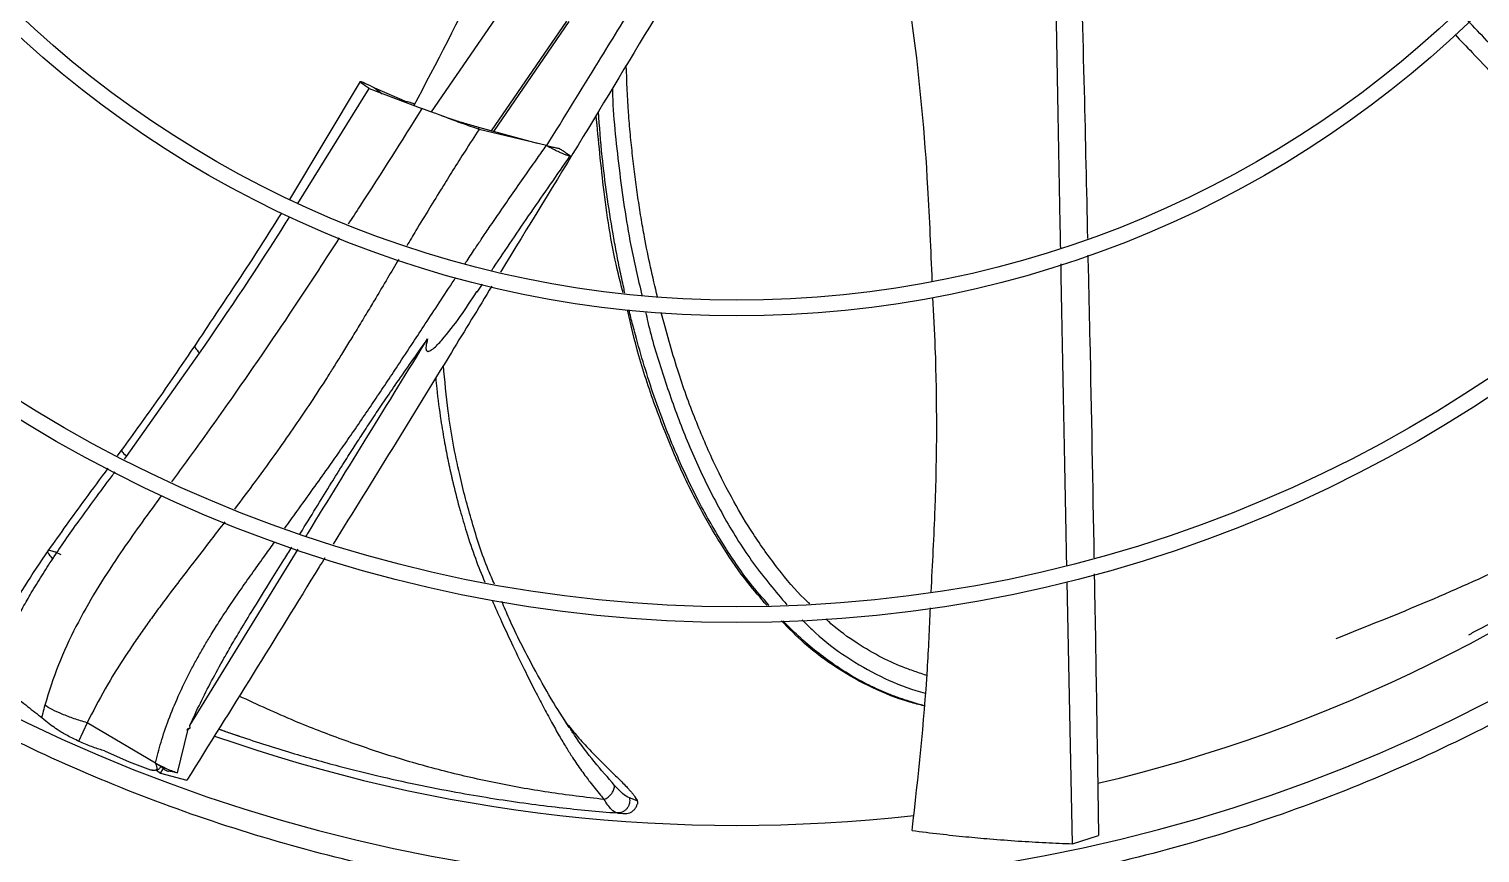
# Model space of a CAD drawing. Header units: inches. Extents: x 1229 to 1453, y -1023 to -720.
# Drawn here: x 1302.24 to 1311.33, y -815.28 to -810.11 of the extents above; entities that cross this region are included whole.
import ezdxf

# ---------------------------------------------------------------- set-up
doc = ezdxf.new("R2010")
doc.units = ezdxf.units.IN
doc.header["$MEASUREMENT"] = 0

msp = doc.modelspace()

# ---------------------------------------------------------------- linework, layer by layer
at = {"color": 18, "linetype": 'Continuous', "lineweight": 25, "true_color": 0x000000}
for p, q in [((1305.2992, -809.8403), (1304.7587, -810.6291)), ((1305.6066, -810.0606), (1305.1354, -810.7483)), ((1305.1513, -810.7526), (1305.6239, -810.0629)), ((1304.3136, -810.4393), (1303.8699, -811.1777)), ((1303.9229, -811.2034), (1304.3698, -810.4828)), ((1304.3698, -810.4828), (1304.7007, -810.6081)), ((1304.4037, -810.4793), (1304.4513, -810.5154)), ((1304.4037, -810.4793), (1304.605, -810.5662)), ((1304.8963, -810.679), (1304.8239, -810.6537)), ((1305.0584, -810.7388), (1305.0562, -810.7268)), ((1305.4249, -810.8268), (1305.0562, -810.7268)), ((1305.4808, -810.8403), (1305.0584, -810.7388)), ((1305.6008, -810.8849), (1305.6257, -810.9012)), ((1305.0472, -811.7587), (1305.0807, -811.7085)), ((1302.8483, -812.7893), (1303.3067, -812.142)), ((1302.819, -812.7463), (1302.7896, -812.786)), ((1302.8347, -812.8076), (1302.8483, -812.7893)), ((1303.2446, -814.4763), (1303.9236, -813.3722)), ((1308.7783, -815.2184), (1308.7457, -813.5758)), ((1302.6008, -814.4602), (1302.5473, -814.5764)), ((1303.0293, -814.7124), (1302.6008, -814.4602)), ((1305.6196, -814.4803), (1305.5899, -814.4348)), ((1303.1681, -814.7736), (1303.2318, -814.5075)), ((1303.4259, -814.4993), (1303.561, -814.5462)), ((1302.7107, -814.6366), (1302.8641, -814.7038)), ((1302.8641, -814.7038), (1302.999, -814.754)), ((1303.009, -814.7566), (1303.016, -814.7577)), ((1303.0357, -814.7578), (1303.0608, -814.7755)), ((1303.0476, -814.7528), (1303.0406, -814.7508)), ((1303.0608, -814.7755), (1303.0791, -814.7457)), ((1303.0608, -814.7755), (1303.2272, -814.8199)), ((1303.1681, -814.7736), (1303.1115, -814.764)), ((1306.05, -814.9503), (1306.0016, -814.9306)), ((1305.9131, -815.0232), (1305.9394, -815.0248)), ((1308.7783, -815.2184), (1308.9423, -815.1659))]:
    msp.add_line(p, q, dxfattribs=at)
at = {"color": 18, "linetype": 'Continuous', "lineweight": 25, "true_color": 0x000000, "flags": 128}
msp.add_lwpolyline([(1305.5001, -810.8469), (1305.4926, -810.8443), (1305.4808, -810.8403)], dxfattribs=at)
at = {"color": 18, "linetype": 'Continuous', "lineweight": 25, "true_color": 0x000000}
for radius in [11.7126, 8.5704, 8.472, 6.6478, 6.5493]:
    msp.add_circle((1306.6739, -805.2608), radius, dxfattribs=at)
for radius, start, end in [(12.9331, 283.26667, 346.73333), (10.2157, 224.36307, 313.03719), (9.8425, 283.29628, 309.20157), (11.7147, 291.53134, 314.20264), (9.8425, 250.57522, 276.47911)]:
    msp.add_arc((1306.6739, -805.2608), radius, start, end, dxfattribs=at)
for points, knots in [([(1318.3834, -805.2608), (1318.3786, -805.5163), (1318.3689, -806.0272), (1318.2909, -806.7903), (1318.1667, -807.5468), (1317.9924, -808.2936), (1317.7699, -809.0274), (1317.4998, -809.745), (1317.1833, -810.4435), (1316.8218, -811.1197), (1316.4169, -811.7709), (1315.9703, -812.3942), (1315.4838, -812.9869), (1314.9597, -813.5466), (1314.4, -814.0708), (1313.8073, -814.5572), (1313.184, -815.0039), (1312.5328, -815.4088), (1311.8565, -815.7703), (1311.1581, -816.0867), (1310.4404, -816.3568), (1309.7067, -816.5794), (1308.9599, -816.7535), (1308.2033, -816.8784), (1307.4402, -816.9536), (1306.6739, -816.9787), (1305.9075, -816.9536), (1305.1444, -816.8784), (1304.3878, -816.7535), (1303.641, -816.5794), (1302.9073, -816.3568), (1302.1896, -816.0867), (1301.4912, -815.7702), (1300.8149, -815.4088), (1300.1637, -815.0039), (1299.5405, -814.5572), (1298.9477, -814.0708), (1298.3881, -813.5466), (1297.8639, -812.9869), (1297.3774, -812.3942), (1296.9308, -811.7709), (1296.5259, -811.1197), (1296.1644, -810.4435), (1295.8479, -809.745), (1295.5778, -809.0274), (1295.3553, -808.2936), (1295.181, -807.5468), (1295.0568, -806.7903), (1294.9788, -806.0272), (1294.9692, -805.5163), (1294.9643, -805.2608)], [0, 0, 0, 0, 0.020833, 0.041667, 0.0625, 0.083333, 0.104167, 0.125, 0.145833, 0.166667, 0.1875, 0.208333, 0.229167, 0.25, 0.270833, 0.291667, 0.3125, 0.333333, 0.354167, 0.375, 0.395833, 0.416667, 0.4375, 0.458333, 0.479167, 0.5, 0.520833, 0.541667, 0.5625, 0.583333, 0.604167, 0.625, 0.645833, 0.666667, 0.6875, 0.708333, 0.729167, 0.75, 0.770833, 0.791667, 0.8125, 0.833333, 0.854167, 0.875, 0.895833, 0.916667, 0.9375, 0.958333, 0.979167, 1, 1, 1, 1]), ([(1308.8231, -809.4374), (1308.8333, -809.7901), (1308.8524, -810.4523), (1308.8666, -811.1135), (1308.8732, -811.4225)], [0, 0, 0, 0, 0.532574, 1, 1, 1, 1]), ([(1308.7053, -811.4825), (1308.7046, -811.4419), (1308.692, -810.7885), (1308.6801, -810.1335), (1308.669, -809.5191)], [0, 0, 0, 0, 0.06208, 1, 1, 1, 1]), ([(1304.6493, -810.5914), (1304.7925, -810.3211), (1304.9497, -810.0241), (1305.0875, -809.7178), (1305.0998, -809.6903)], [0, 0, 0, 0, 0.910233, 1, 1, 1, 1]), ([(1307.8999, -811.6901), (1307.8921, -811.495), (1307.8708, -810.9651), (1307.8155, -810.3472), (1307.7545, -809.9272), (1307.7416, -809.8388)], [0, 0, 0, 0, 0.314992, 0.855866, 1, 1, 1, 1]), ([(1306.222, -809.9393), (1306.0522, -810.2212), (1305.7108, -810.7881), (1305.3656, -811.3515), (1305.192, -811.6347)], [0, 0, 0, 0, 0.497142, 1, 1, 1, 1]), ([(1305.4829, -810.841), (1305.591, -810.6657), (1305.7804, -810.3585), (1305.9703, -810.051), (1306.0519, -809.9189)], [0, 0, 0, 0, 0.57047, 1, 1, 1, 1]), ([(1312.5297, -811.3886), (1312.3988, -811.2516), (1312.1468, -810.9879), (1311.8048, -810.63), (1311.5109, -810.3225), (1311.3386, -810.1422), (1311.2555, -810.0552)], [0, 0, 0, 0, 0.30978, 0.596486, 0.805334, 1, 1, 1, 1]), ([(1311.1777, -810.1448), (1311.2136, -810.1823), (1311.3426, -810.3174), (1311.5748, -810.5603), (1311.8789, -810.8785), (1312.1698, -811.183), (1312.3569, -811.3788), (1312.4368, -811.4623)], [0, 0, 0, 0, 0.084805, 0.305611, 0.551323, 0.808548, 1, 1, 1, 1]), ([(1306.1768, -811.7894), (1306.1478, -811.6646), (1306.1095, -811.4992), (1306.0738, -811.2905), (1306.0541, -811.1648), (1306.0364, -811.0361), (1306.0206, -810.9045), (1306.007, -810.7699), (1305.9908, -810.5806), (1305.9853, -810.436), (1305.9816, -810.3373)], [0, 0, 0, 0, 0.260832, 0.345503, 0.432085, 0.520577, 0.610976, 0.703276, 0.797476, 1, 1, 1, 1]), ([(1304.3698, -810.4828), (1304.3521, -810.471), (1304.3165, -810.4474), (1304.3096, -810.4357), (1304.336, -810.4436), (1304.3811, -810.4674), (1304.4037, -810.4793)], [0, 0, 0, 0, 0.250001, 0.500002, 0.75, 1, 1, 1, 1]), ([(1305.8941, -810.4821), (1305.8942, -810.4865), (1305.8978, -810.6534), (1305.9348, -810.9825), (1305.9929, -811.4114), (1306.0548, -811.6747), (1306.0792, -811.7781)], [0, 0, 0, 0, 0.010031, 0.383834, 0.757861, 1, 1, 1, 1]), ([(1304.6543, -810.5816), (1304.6477, -810.5787), (1304.6334, -810.5725), (1304.6153, -810.5668), (1304.6087, -810.5664), (1304.605, -810.5662)], [0, 0, 0, 0, 0.274241, 0.593266, 1, 1, 1, 1]), ([(1304.7007, -810.6081), (1304.5719, -810.8126), (1304.4191, -811.0554), (1304.2625, -811.2953), (1304.2378, -811.3331)], [0, 0, 0, 0, 0.842331, 1, 1, 1, 1]), ([(1305.0584, -810.7388), (1305.023, -810.7266), (1304.9523, -810.7024), (1304.8527, -810.6647), (1304.7644, -810.6308), (1304.7219, -810.6157), (1304.7007, -810.6081)], [0, 0, 0, 0, 0.249985, 0.5000003, 0.7500079, 1, 1, 1, 1]), ([(1305.9617, -811.7645), (1305.9516, -811.7255), (1305.8977, -811.5166), (1305.8386, -811.1438), (1305.8078, -810.81), (1305.7929, -810.6497)], [0, 0, 0, 0, 0.106433, 0.570813, 1, 1, 1, 1]), ([(1305.9735, -811.7659), (1305.9707, -811.7542), (1305.9591, -811.7045), (1305.9408, -811.6173), (1305.9185, -811.5052), (1305.8901, -811.3482), (1305.8594, -811.15), (1305.8268, -810.8939), (1305.814, -810.7207), (1305.807, -810.6263)], [0, 0, 0, 0, 0.03104, 0.132253, 0.23119, 0.327855, 0.546696, 0.752907, 1, 1, 1, 1]), ([(1305.0584, -810.7388), (1305.0291, -810.7842), (1304.974, -810.8696), (1304.8967, -810.9917), (1304.8221, -811.1112), (1304.7449, -811.2371), (1304.6714, -811.3586), (1304.6245, -811.4373), (1304.6053, -811.4694)], [0, 0, 0, 0, 0.188275, 0.353819, 0.503651, 0.679503, 0.869268, 1, 1, 1, 1]), ([(1305.0562, -810.7268), (1305.0269, -810.7185), (1304.9699, -810.7022), (1304.9177, -810.6857), (1304.8922, -810.6777)], [0, 0, 0, 0, 0.513421, 1, 1, 1, 1]), ([(1304.97, -811.5818), (1304.972, -811.5787), (1304.9922, -811.5483), (1305.0262, -811.4974), (1305.0751, -811.4248), (1305.1283, -811.3461), (1305.195, -811.2485), (1305.2726, -811.1363), (1305.3508, -811.0244), (1305.4202, -810.9258), (1305.4621, -810.8666), (1305.4808, -810.8403)], [0, 0, 0, 0, 0.012456, 0.12215, 0.205101, 0.305452, 0.439341, 0.599659, 0.759464, 0.892908, 1, 1, 1, 1]), ([(1305.6257, -810.9012), (1305.6277, -810.9029), (1305.6318, -810.9061), (1305.6275, -810.9065), (1305.6156, -810.9033), (1305.5958, -810.8962), (1305.5694, -810.8854), (1305.539, -810.8715), (1305.5078, -810.8559), (1305.4897, -810.8454), (1305.4808, -810.8403)], [0, 0, 0, 0, 0.1195219, 0.2368997, 0.3560026, 0.4802891, 0.6097285, 0.7415773, 0.8729295, 1, 1, 1, 1]), ([(1305.5128, -810.8502), (1305.5108, -810.8498), (1305.5065, -810.8492), (1305.5018, -810.8475), (1305.4994, -810.8466)], [0, 0, 0, 0, 0.479347, 1, 1, 1, 1]), ([(1305.5635, -810.8604), (1305.5644, -810.8606), (1305.5662, -810.861), (1305.5636, -810.8605), (1305.5573, -810.8592), (1305.5476, -810.8573), (1305.5356, -810.8548), (1305.5232, -810.8523), (1305.5119, -810.8499), (1305.5068, -810.8489), (1305.5044, -810.8484)], [0, 0, 0, 0, 0.11663, 0.230578, 0.347096, 0.470907, 0.602448, 0.737933, 0.872207, 1, 1, 1, 1]), ([(1305.1376, -811.6233), (1305.1413, -811.6178), (1305.2221, -811.4968), (1305.3852, -811.2574), (1305.5479, -811.0238), (1305.63, -810.9058)], [0, 0, 0, 0, 0.022959, 0.506529, 1, 1, 1, 1]), ([(1305.6008, -810.8849), (1305.5984, -810.8833), (1305.5936, -810.88), (1305.582, -810.8722), (1305.5717, -810.8653), (1305.565, -810.8607)], [0, 0, 0, 0, 0.26191, 0.514546, 1, 1, 1, 1]), ([(1303.8197, -811.2614), (1303.8189, -811.2627), (1303.7323, -811.4067), (1303.5474, -811.687), (1303.362, -811.9657), (1303.2693, -812.1051)], [0, 0, 0, 0, 0.004682, 0.502199, 1, 1, 1, 1]), ([(1303.3067, -812.142), (1303.492, -811.8704), (1303.6854, -811.5868), (1303.8651, -811.2967), (1303.8727, -811.2844)], [0, 0, 0, 0, 0.957768, 1, 1, 1, 1]), ([(1304.1821, -811.4187), (1304.0949, -811.5538), (1303.8779, -811.89), (1303.5741, -812.3308), (1303.3087, -812.7055), (1303.1793, -812.8818), (1303.1297, -812.9494)], [0, 0, 0, 0, 0.260733, 0.648635, 0.865342, 1, 1, 1, 1]), ([(1304.5546, -811.5546), (1304.5312, -811.594), (1304.4832, -811.6747), (1304.4176, -811.7851), (1304.3563, -811.8874), (1304.3018, -811.9778), (1304.2481, -812.0659), (1304.1978, -812.1474), (1304.1506, -812.223), (1304.0868, -812.3237), (1304.0057, -812.4486), (1303.9022, -812.6019), (1303.7861, -812.7672), (1303.6599, -812.9412), (1303.5687, -813.062), (1303.5253, -813.1194)], [0, 0, 0, 0, 0.073735, 0.150839, 0.206396, 0.265387, 0.320607, 0.372063, 0.419255, 0.463452, 0.563341, 0.657601, 0.759071, 0.885521, 1, 1, 1, 1]), ([(1308.8756, -811.5274), (1308.8797, -811.7043), (1308.8943, -812.3378), (1308.9055, -812.9694), (1308.9136, -813.4246)], [0, 0, 0, 0, 0.279322, 1, 1, 1, 1]), ([(1308.7436, -813.4731), (1308.7424, -813.4133), (1308.7299, -812.7847), (1308.718, -812.1538), (1308.7073, -811.5829)], [0, 0, 0, 0, 0.0951288, 1, 1, 1, 1]), ([(1303.8397, -813.2404), (1303.8649, -813.2056), (1303.9249, -813.1228), (1304.0149, -812.9977), (1304.1038, -812.8732), (1304.1821, -812.762), (1304.2559, -812.6559), (1304.3302, -812.5475), (1304.4041, -812.4382), (1304.4769, -812.3294), (1304.557, -812.2088), (1304.6387, -812.0847), (1304.7249, -811.9534), (1304.8105, -811.8231), (1304.8739, -811.7267), (1304.9086, -811.6744), (1304.9119, -811.6694)], [0, 0, 0, 0, 0.0671735, 0.1598312, 0.2410152, 0.3066581, 0.3730056, 0.4440899, 0.5134581, 0.5811343, 0.6510654, 0.7428768, 0.816868, 0.9005011, 0.9904923, 1, 1, 1, 1]), ([(1305.1387, -811.7219), (1305.0542, -811.8605), (1304.7237, -812.4019), (1304.3913, -812.9399), (1304.144, -813.3402)], [0, 0, 0, 0, 0.255951, 1, 1, 1, 1]), ([(1304.7361, -812.0525), (1304.7319, -812.0678), (1304.7264, -812.0882), (1304.7249, -812.1124), (1304.7266, -812.1228), (1304.7302, -812.1283), (1304.7342, -812.1307), (1304.7392, -812.1312), (1304.7467, -812.1295), (1304.7573, -812.124), (1304.7859, -812.103), (1304.8501, -812.0336), (1304.9427, -811.9146), (1305.0101, -811.8092), (1305.0438, -811.7565)], [0, 0, 0, 0, 0.0833566, 0.1115658, 0.1319051, 0.1411522, 0.1496654, 0.1586528, 0.1691712, 0.1914558, 0.2212286, 0.3539277, 0.6765567, 1, 1, 1, 1]), ([(1307.893, -813.6409), (1307.9024, -813.4657), (1307.9298, -812.9554), (1307.9322, -812.3382), (1307.9099, -811.8978), (1307.9046, -811.7924)], [0, 0, 0, 0, 0.284655, 0.828752, 1, 1, 1, 1]), ([(1306.8644, -813.7245), (1306.823, -813.6771), (1306.7242, -813.5636), (1306.589, -813.3654), (1306.4394, -813.1124), (1306.2974, -812.8212), (1306.1674, -812.4934), (1306.0608, -812.1764), (1306.011, -811.9662), (1305.9882, -811.8698)], [0, 0, 0, 0, 0.091547, 0.218973, 0.346412, 0.516315, 0.686228, 0.856146, 1, 1, 1, 1]), ([(1306.8772, -813.724), (1306.8373, -813.6786), (1306.7325, -813.5594), (1306.5849, -813.34), (1306.4296, -813.0687), (1306.2841, -812.7582), (1306.1504, -812.4093), (1306.0676, -812.137), (1306.0191, -811.9549), (1306.0062, -811.9029), (1305.9984, -811.8712)], [0, 0, 0, 0, 0.0881532, 0.2311648, 0.3817908, 0.5400334, 0.7263084, 0.9221586, 0.9524831, 1, 1, 1, 1]), ([(1306.1024, -811.8826), (1306.1071, -811.9044), (1306.135, -812.0333), (1306.2066, -812.2655), (1306.314, -812.5783), (1306.4436, -812.8846), (1306.5963, -813.181), (1306.7734, -813.4656), (1306.9168, -813.6351), (1306.9886, -813.72)], [0, 0, 0, 0, 0.0326645, 0.1930119, 0.3536037, 0.5145089, 0.6758407, 0.8377387, 1, 1, 1, 1]), ([(1307.1322, -813.7148), (1307.1209, -813.7045), (1307.0488, -813.6383), (1306.928, -813.4909), (1306.7806, -813.2863), (1306.6486, -813.0645), (1306.5272, -812.8267), (1306.4091, -812.5513), (1306.2948, -812.2352), (1306.233, -812.0078), (1306.2002, -811.887)], [0, 0, 0, 0, 0.022262, 0.143045, 0.274084, 0.386377, 0.514541, 0.658604, 0.818583, 1, 1, 1, 1]), ([(1303.276, -812.0952), (1303.2007, -812.2063), (1303.0502, -812.428), (1302.8922, -812.6454), (1302.8134, -812.7539)], [0, 0, 0, 0, 0.500972, 1, 1, 1, 1]), ([(1303.2784, -812.0969), (1303.2771, -812.1001), (1303.2741, -812.1073), (1303.2952, -812.1297), (1303.3067, -812.142)], [0, 0, 0, 0, 0.45407, 1, 1, 1, 1]), ([(1303.9349, -813.277), (1303.9402, -813.2685), (1303.9778, -813.2078), (1304.0431, -813.1012), (1304.1276, -812.9642), (1304.2012, -812.8462), (1304.266, -812.744), (1304.3276, -812.6485), (1304.3901, -812.5535), (1304.459, -812.4508), (1304.5367, -812.3371), (1304.6302, -812.2026), (1304.6983, -812.1061), (1304.7361, -812.0525)], [0, 0, 0, 0, 0.0205012, 0.145618, 0.2547294, 0.3486279, 0.4292825, 0.5018958, 0.5812625, 0.6622863, 0.7558828, 0.8646494, 1, 1, 1, 1]), ([(1303.9741, -813.2902), (1303.979, -813.2821), (1304.2324, -812.8702), (1304.4867, -812.4573), (1304.7361, -812.0525)], [0, 0, 0, 0, 0.019444, 1, 1, 1, 1]), ([(1304.7868, -812.2966), (1304.7887, -812.319), (1304.7964, -812.408), (1304.8156, -812.544), (1304.8407, -812.6968), (1304.8592, -812.7922), (1304.8712, -812.849), (1304.8767, -812.8745), (1304.882, -812.8985), (1304.8871, -812.9209), (1304.8919, -812.9417), (1304.9084, -813.0112), (1304.936, -813.1185), (1304.9824, -813.2743), (1305.0321, -813.4249), (1305.0742, -813.5289), (1305.0943, -813.5786)], [0, 0, 0, 0, 0.050639, 0.202268, 0.31057, 0.401461, 0.422389, 0.442121, 0.460659, 0.478003, 0.494151, 0.509105, 0.640054, 0.745188, 0.877967, 1, 1, 1, 1]), ([(1305.1551, -813.5913), (1305.142, -813.5614), (1305.0865, -813.4344), (1305.0128, -813.2046), (1304.9257, -812.8733), (1304.8642, -812.5448), (1304.8438, -812.3142), (1304.8352, -812.218)], [0, 0, 0, 0, 0.069494, 0.294091, 0.510792, 0.795823, 1, 1, 1, 1]), ([(1302.8192, -812.7522), (1302.8182, -812.7538), (1302.8157, -812.7575), (1302.8365, -812.7777), (1302.8483, -812.7893)], [0, 0, 0, 0, 0.427507, 1, 1, 1, 1]), ([(1312.8103, -812.7259), (1312.7662, -812.7579), (1312.6326, -812.8546), (1312.4063, -812.9971), (1312.0397, -813.2111), (1311.5738, -813.4475), (1311.0073, -813.704), (1310.6234, -813.8563), (1310.4314, -813.9325)], [0, 0, 0, 0, 0.0577, 0.174857, 0.292286, 0.527695, 0.763643, 1, 1, 1, 1]), ([(1302.732, -812.8636), (1302.6835, -812.9287), (1302.5557, -813.1), (1302.432, -813.274), (1302.3553, -813.3819)], [0, 0, 0, 0, 0.379991, 1, 1, 1, 1]), ([(1302.3855, -813.4311), (1302.4113, -813.3927), (1302.4645, -813.3136), (1302.5527, -813.1893), (1302.6497, -813.0563), (1302.7263, -812.9534), (1302.7688, -812.8963), (1302.7764, -812.886)], [0, 0, 0, 0, 0.207171, 0.426829, 0.681517, 0.942956, 1, 1, 1, 1]), ([(1313.5611, -812.9896), (1313.3701, -813.1527), (1312.988, -813.4791), (1312.3717, -813.9141), (1311.7278, -814.3062), (1311.0565, -814.6496), (1310.3621, -814.9435), (1309.6482, -815.1861), (1308.9185, -815.3761), (1308.1769, -815.5125), (1307.4274, -815.5947), (1306.6739, -815.6221), (1305.9203, -815.5947), (1305.1708, -815.5125), (1304.4292, -815.3761), (1303.6995, -815.1861), (1302.9856, -814.9435), (1302.2912, -814.6496), (1301.6199, -814.3062), (1300.976, -813.9141), (1300.3597, -813.4791), (1299.9776, -813.1527), (1299.7866, -812.9896)], [0, 0, 0, 0, 0.0500001, 0.1, 0.15, 0.1999999, 0.25, 0.3, 0.35, 0.4000001, 0.45, 0.5000001, 0.5499999, 0.5999999, 0.65, 0.7, 0.75, 0.8000001, 0.8500001, 0.9000001, 0.9500001, 1, 1, 1, 1]), ([(1303.0681, -813.0337), (1303.0583, -813.0471), (1302.9661, -813.1733), (1302.8244, -813.369), (1302.6552, -813.6307), (1302.5276, -813.8572), (1302.4145, -814.0969), (1302.362, -814.2652), (1302.3355, -814.35)], [0, 0, 0, 0, 0.032679, 0.308339, 0.475812, 0.647076, 0.822089, 1, 1, 1, 1]), ([(1303.464, -813.2), (1303.4355, -813.2371), (1303.3682, -813.325), (1303.2693, -813.4526), (1303.169, -813.5834), (1303.0883, -813.6904), (1303.0188, -813.7848), (1302.9599, -813.8669), (1302.9015, -813.9508), (1302.8172, -814.0767), (1302.7116, -814.245), (1302.6375, -814.389), (1302.6008, -814.4602)], [0, 0, 0, 0, 0.091235, 0.216238, 0.314969, 0.41309, 0.478087, 0.543952, 0.610654, 0.678175, 0.840873, 1, 1, 1, 1]), ([(1302.3571, -813.3793), (1302.307, -813.4531), (1302.2061, -813.6015), (1302.1173, -813.7553), (1302.0727, -813.8327)], [0, 0, 0, 0, 0.497082, 1, 1, 1, 1]), ([(1302.3855, -813.4311), (1302.3741, -813.4181), (1302.3508, -813.3914), (1302.3546, -813.3762), (1302.3827, -813.3794), (1302.4203, -813.3969), (1302.4363, -813.4043)], [0, 0, 0, 0, 0.259655, 0.530974, 0.801191, 1, 1, 1, 1]), ([(1303.0293, -814.7124), (1303.0405, -814.6689), (1303.0639, -814.5777), (1303.1119, -814.4375), (1303.1745, -814.2849), (1303.2369, -814.1571), (1303.2914, -814.056), (1303.3308, -813.9867), (1303.3758, -813.9111), (1303.4306, -813.8234), (1303.4961, -813.7236), (1303.5681, -813.6185), (1303.6424, -813.5134), (1303.7126, -813.4158), (1303.7579, -813.3532), (1303.7778, -813.3258)], [0, 0, 0, 0, 0.084738, 0.177945, 0.279583, 0.396266, 0.446499, 0.496733, 0.54697, 0.612826, 0.692325, 0.772656, 0.853828, 0.935842, 1, 1, 1, 1]), ([(1303.2446, -814.4763), (1303.2665, -814.4295), (1303.3103, -814.3356), (1303.382, -814.1951), (1303.4495, -814.0717), (1303.5131, -813.9612), (1303.5767, -813.8546), (1303.6569, -813.7237), (1303.7453, -813.5821), (1303.8235, -813.457), (1303.8674, -813.386), (1303.8838, -813.3595)], [0, 0, 0, 0, 0.120408, 0.241264, 0.366192, 0.447006, 0.537729, 0.655272, 0.805197, 0.92743, 1, 1, 1, 1]), ([(1302.1073, -813.9134), (1302.1228, -813.8819), (1302.1521, -813.8225), (1302.2003, -813.7333), (1302.254, -813.6396), (1302.316, -813.5376), (1302.3622, -813.4668), (1302.3855, -813.4311)], [0, 0, 0, 0, 0.190316, 0.358931, 0.546564, 0.771633, 1, 1, 1, 1]), ([(1304.0914, -813.4256), (1304.0797, -813.4446), (1303.7922, -813.9114), (1303.5038, -814.3751), (1303.2272, -814.8199)], [0, 0, 0, 0, 0.040727, 1, 1, 1, 1]), ([(1311.2635, -813.9077), (1311.2855, -813.8962), (1311.361, -813.8569), (1311.4973, -813.7821), (1311.6676, -813.6849), (1311.8357, -813.584), (1311.9419, -813.5163), (1311.9927, -813.4839)], [0, 0, 0, 0, 0.088224, 0.302816, 0.554094, 0.78648, 1, 1, 1, 1]), ([(1308.9156, -813.5268), (1308.9161, -813.5562), (1308.9266, -814.1039), (1308.9347, -814.6495), (1308.9423, -815.1659)], [0, 0, 0, 0, 0.053739, 1, 1, 1, 1]), ([(1305.1406, -813.6904), (1305.1601, -813.7349), (1305.202, -813.8311), (1305.2723, -813.9819), (1305.3428, -814.1279), (1305.4065, -814.2546), (1305.4605, -814.3588), (1305.5109, -814.4526), (1305.5592, -814.5388), (1305.6031, -814.6129), (1305.6403, -814.6722), (1305.6724, -814.7203), (1305.701, -814.7609), (1305.7282, -814.7976), (1305.7565, -814.8345), (1305.7868, -814.8728), (1305.8165, -814.9093), (1305.8349, -814.9318), (1305.8422, -814.9407)], [0, 0, 0, 0, 0.0965991, 0.2084678, 0.3299771, 0.4166432, 0.4882908, 0.5625684, 0.6297563, 0.6897073, 0.7423351, 0.7794746, 0.8164923, 0.8533749, 0.8838676, 0.9248135, 0.9702828, 1, 1, 1, 1]), ([(1305.6241, -814.4892), (1305.5859, -814.4299), (1305.5083, -814.3095), (1305.3802, -814.0784), (1305.2754, -813.8759), (1305.2163, -813.7351), (1305.2013, -813.6994)], [0, 0, 0, 0, 0.24171, 0.490628, 0.871176, 1, 1, 1, 1]), ([(1307.7741, -815.1353), (1307.8117, -814.7985), (1307.8635, -814.3343), (1307.8829, -813.8679), (1307.8883, -813.7398)], [0, 0, 0, 0, 0.725429, 1, 1, 1, 1]), ([(1307.8481, -814.3539), (1307.8182, -814.3462), (1307.7087, -814.3182), (1307.5246, -814.2463), (1307.3031, -814.1217), (1307.1103, -813.9787), (1307.0007, -813.8685), (1306.9525, -813.82)], [0, 0, 0, 0, 0.090368, 0.330687, 0.571003, 0.811381, 1, 1, 1, 1]), ([(1307.8482, -814.3527), (1307.836, -814.3493), (1307.8073, -814.3412), (1307.7514, -814.3243), (1307.6839, -814.3018), (1307.6132, -814.2743), (1307.5294, -814.2377), (1307.4198, -814.182), (1307.295, -814.1047), (1307.172, -814.0136), (1307.0632, -813.922), (1306.9947, -813.8526), (1306.9621, -813.8196)], [0, 0, 0, 0, 0.037357, 0.087934, 0.172521, 0.246501, 0.309793, 0.43835, 0.600992, 0.72837, 0.870866, 1, 1, 1, 1]), ([(1307.0849, -813.8147), (1307.112, -813.8421), (1307.1979, -813.9291), (1307.3616, -814.0512), (1307.5733, -814.1742), (1307.7408, -814.2413), (1307.8362, -814.2687), (1307.8556, -814.2743)], [0, 0, 0, 0, 0.12378, 0.392826, 0.662435, 0.931523, 1, 1, 1, 1]), ([(1307.8662, -814.1624), (1307.8615, -814.161), (1307.8427, -814.1554), (1307.8105, -814.1451), (1307.7703, -814.1314), (1307.6948, -814.1034), (1307.5788, -814.0519), (1307.4223, -813.9591), (1307.3041, -813.8762), (1307.2435, -813.8188), (1307.2329, -813.8087)], [0, 0, 0, 0, 0.020347, 0.082595, 0.142125, 0.199043, 0.419812, 0.667308, 0.941852, 1, 1, 1, 1]), ([(1302.0294, -814.1933), (1302.0865, -814.2418), (1302.1722, -814.3145), (1302.2984, -814.4124), (1302.3559, -814.4585), (1302.3847, -814.4815)], [0, 0, 0, 0, 0.4998733, 0.7498691, 1, 1, 1, 1]), ([(1305.8422, -814.9407), (1305.7249, -814.9268), (1305.4896, -814.8988), (1305.1497, -814.837), (1304.8211, -814.7609), (1304.5045, -814.6704), (1304.1993, -814.5662), (1303.8798, -814.4437), (1303.6698, -814.3462), (1303.5542, -814.2925)], [0, 0, 0, 0, 0.136797, 0.274291, 0.412363, 0.550953, 0.689949, 0.829268, 1, 1, 1, 1]), ([(1302.3355, -814.35), (1302.331, -814.3665), (1302.3242, -814.3921), (1302.3183, -814.4179), (1302.3162, -814.427)], [0, 0, 0, 0, 0.64572, 1, 1, 1, 1]), ([(1302.6008, -814.4602), (1302.5734, -814.4517), (1302.5178, -814.4344), (1302.4434, -814.4058), (1302.3794, -814.3769), (1302.35, -814.3589), (1302.3355, -814.35)], [0, 0, 0, 0, 0.246783, 0.5, 0.753213, 1, 1, 1, 1]), ([(1302.7107, -814.6366), (1302.6874, -814.6293), (1302.6408, -814.6147), (1302.5607, -814.5818), (1302.4857, -814.5456), (1302.423, -814.51), (1302.3971, -814.4907), (1302.3847, -814.4815)], [0, 0, 0, 0, 0.2073055, 0.4147538, 0.6183323, 0.8163289, 1, 1, 1, 1]), ([(1303.247, -814.4927), (1303.2468, -814.4897), (1303.2463, -814.4842), (1303.2452, -814.4788), (1303.2446, -814.4763)], [0, 0, 0, 0, 0.530956, 1, 1, 1, 1]), ([(1305.6116, -814.468), (1305.6324, -814.4938), (1305.6786, -814.551), (1305.7381, -814.6152), (1305.7874, -814.6663), (1305.822, -814.701), (1305.8563, -814.7348), (1305.89, -814.7677), (1305.9226, -814.7997), (1305.9538, -814.8307), (1305.9765, -814.8542), (1305.9928, -814.8717), (1306.0045, -814.8847), (1306.0176, -814.9), (1306.0366, -814.9238), (1306.0445, -814.9394), (1306.05, -814.9503)], [0, 0, 0, 0, 0.12639, 0.27963, 0.347218, 0.414969, 0.48292, 0.551088, 0.619504, 0.688197, 0.757234, 0.781656, 0.813095, 0.851627, 0.897349, 1, 1, 1, 1]), ([(1305.908, -814.8522), (1305.866, -814.804), (1305.7828, -814.7086), (1305.6837, -814.5798), (1305.6318, -814.4992), (1305.6196, -814.4803)], [0, 0, 0, 0, 0.43847, 0.86803, 1, 1, 1, 1]), ([(1303.2268, -814.5058), (1303.228, -814.5039), (1303.2303, -814.5003), (1303.2374, -814.4953), (1303.2431, -814.4937), (1303.247, -814.4927)], [0, 0, 0, 0, 0.257129, 0.502122, 1, 1, 1, 1]), ([(1303.2318, -814.5075), (1303.2325, -814.5058), (1303.234, -814.5024), (1303.2377, -814.4983), (1303.2422, -814.495), (1303.2453, -814.4935), (1303.247, -814.4927)], [0, 0, 0, 0, 0.222196, 0.451436, 0.707744, 1, 1, 1, 1]), ([(1303.4262, -814.4988), (1303.4491, -814.5072), (1303.492, -814.5229), (1303.5353, -814.5369), (1303.5555, -814.5435)], [0, 0, 0, 0, 0.5326, 1, 1, 1, 1]), ([(1303.561, -814.5462), (1303.6678, -814.5809), (1303.8704, -814.6466), (1304.1678, -814.7295), (1304.4409, -814.7974), (1304.696, -814.8534), (1304.932, -814.8989), (1305.1537, -814.9362), (1305.3597, -814.9663), (1305.5557, -814.9906), (1305.742, -815.0104), (1305.8637, -815.0204), (1305.9237, -815.0253)], [0, 0, 0, 0, 0.148236, 0.281099, 0.399392, 0.506753, 0.608205, 0.695761, 0.779942, 0.857726, 0.929884, 1, 1, 1, 1]), ([(1302.999, -814.754), (1303.0026, -814.7551), (1303.0099, -814.7573), (1303.0211, -814.7574), (1303.0316, -814.7555), (1303.0377, -814.7523), (1303.0406, -814.7508)], [0, 0, 0, 0, 0.26335, 0.525402, 0.772577, 1, 1, 1, 1]), ([(1303.0286, -814.7587), (1303.0245, -814.7588), (1303.0201, -814.759), (1303.0116, -814.7569), (1303.0113, -814.7568)], [0, 0, 0, 0, 0.953438, 1, 1, 1, 1]), ([(1303.0476, -814.7528), (1303.0448, -814.7543), (1303.0389, -814.7575), (1303.0321, -814.7583), (1303.0286, -814.7587)], [0, 0, 0, 0, 0.478037, 1, 1, 1, 1]), ([(1303.0293, -814.7124), (1303.038, -814.7172), (1303.0548, -814.7266), (1303.0647, -814.7349), (1303.0695, -814.7389)], [0, 0, 0, 0, 0.516673, 1, 1, 1, 1]), ([(1303.0293, -814.7124), (1303.0404, -814.7182), (1303.0624, -814.7297), (1303.1013, -814.748), (1303.1388, -814.764), (1303.1584, -814.7704), (1303.1681, -814.7736)], [0, 0, 0, 0, 0.258151, 0.51353, 0.760378, 1, 1, 1, 1]), ([(1303.0406, -814.7508), (1303.0407, -814.7507), (1303.041, -814.7505), (1303.0412, -814.7501), (1303.0413, -814.7497), (1303.0414, -814.7487), (1303.0406, -814.7461), (1303.0386, -814.7409), (1303.0372, -814.7286), (1303.0325, -814.7191), (1303.0293, -814.7124)], [0, 0, 0, 0, 0.010787, 0.020931, 0.031346, 0.042617, 0.098172, 0.225034, 0.455535, 1, 1, 1, 1]), ([(1303.0628, -814.7307), (1303.0622, -814.7329), (1303.0611, -814.7373), (1303.0577, -814.7434), (1303.0533, -814.7487), (1303.0495, -814.7514), (1303.0476, -814.7528)], [0, 0, 0, 0, 0.247426, 0.495581, 0.745936, 1, 1, 1, 1]), ([(1303.0701, -814.7395), (1303.0714, -814.7407), (1303.0742, -814.7431), (1303.0774, -814.7448), (1303.0791, -814.7457)], [0, 0, 0, 0, 0.474575, 1, 1, 1, 1]), ([(1303.0791, -814.7457), (1303.0809, -814.7472), (1303.0842, -814.7501), (1303.0876, -814.7529), (1303.0893, -814.7543)], [0, 0, 0, 0, 0.526065, 1, 1, 1, 1]), ([(1303.0893, -814.7543), (1303.0913, -814.7555), (1303.0953, -814.7578), (1303.1012, -814.7607), (1303.1068, -814.7629), (1303.1099, -814.7636), (1303.1115, -814.764)], [0, 0, 0, 0, 0.2596366, 0.5111871, 0.7568528, 1, 1, 1, 1]), ([(1305.8422, -814.9407), (1305.8508, -814.9362), (1305.864, -814.9294), (1305.8797, -814.9151), (1305.8904, -814.9027), (1305.8988, -814.8893), (1305.9067, -814.8719), (1305.9075, -814.8599), (1305.908, -814.8522)], [0, 0, 0, 0, 0.239403, 0.368556, 0.500508, 0.632376, 0.761324, 1, 1, 1, 1]), ([(1306.0016, -814.9306), (1305.988, -814.9239), (1305.9605, -814.9105), (1305.9256, -814.8717), (1305.908, -814.8522)], [0, 0, 0, 0, 0.496775, 1, 1, 1, 1]), ([(1305.9237, -815.0253), (1305.9127, -815.0208), (1305.8895, -815.0112), (1305.8585, -814.9649), (1305.8422, -814.9407)], [0, 0, 0, 0, 0.475867, 1, 1, 1, 1]), ([(1306.0016, -814.9306), (1306.0023, -814.9361), (1306.0038, -814.9474), (1306.0015, -814.9652), (1305.9953, -814.983), (1305.985, -814.9991), (1305.9713, -815.0121), (1305.9557, -815.0208), (1305.9395, -815.0255), (1305.9288, -815.0254), (1305.9237, -815.0253)], [0, 0, 0, 0, 0.1132123, 0.2359595, 0.3659853, 0.4999921, 0.6340204, 0.764057, 0.8867816, 1, 1, 1, 1]), ([(1306.0408, -814.9345), (1306.042, -814.9351), (1306.0445, -814.9364), (1306.047, -814.9395), (1306.0489, -814.9428), (1306.05, -814.9465), (1306.05, -814.949), (1306.05, -814.9503)], [0, 0, 0, 0, 0.212131, 0.409842, 0.60994, 0.808071, 1, 1, 1, 1]), ([(1305.9237, -815.0253), (1305.9339, -815.0261), (1305.9506, -815.0274), (1305.9649, -815.0284), (1305.9695, -815.0287), (1305.9688, -815.0287), (1305.9686, -815.0287)], [0, 0, 0, 0, 0.448765, 0.72774, 0.935469, 1, 1, 1, 1]), ([(1305.9689, -815.0287), (1305.9745, -815.0288), (1305.986, -815.0289), (1306.0035, -815.0242), (1306.0204, -815.0153), (1306.0348, -815.0021), (1306.0456, -814.9866), (1306.0491, -814.975), (1306.0507, -814.9697)], [0, 0, 0, 0, 0.151344, 0.315517, 0.48942, 0.668613, 0.847726, 1, 1, 1, 1]), ([(1306.05, -814.9503), (1306.052, -814.9575), (1306.0541, -814.9648), (1306.0509, -814.9696), (1306.0508, -814.9697)], [0, 0, 0, 0, 0.973645, 1, 1, 1, 1]), ([(1307.7741, -815.1353), (1307.832, -815.1427), (1307.9438, -815.1569), (1308.1061, -815.174), (1308.2701, -815.189), (1308.4376, -815.2015), (1308.6102, -815.2118), (1308.723, -815.2162), (1308.7783, -815.2184)], [0, 0, 0, 0, 0.173712, 0.335418, 0.485076, 0.663267, 0.834917, 1, 1, 1, 1])]:
    msp.add_open_spline(points, degree=3, knots=knots, dxfattribs=at)

doc.saveas('drawing.dxf')
